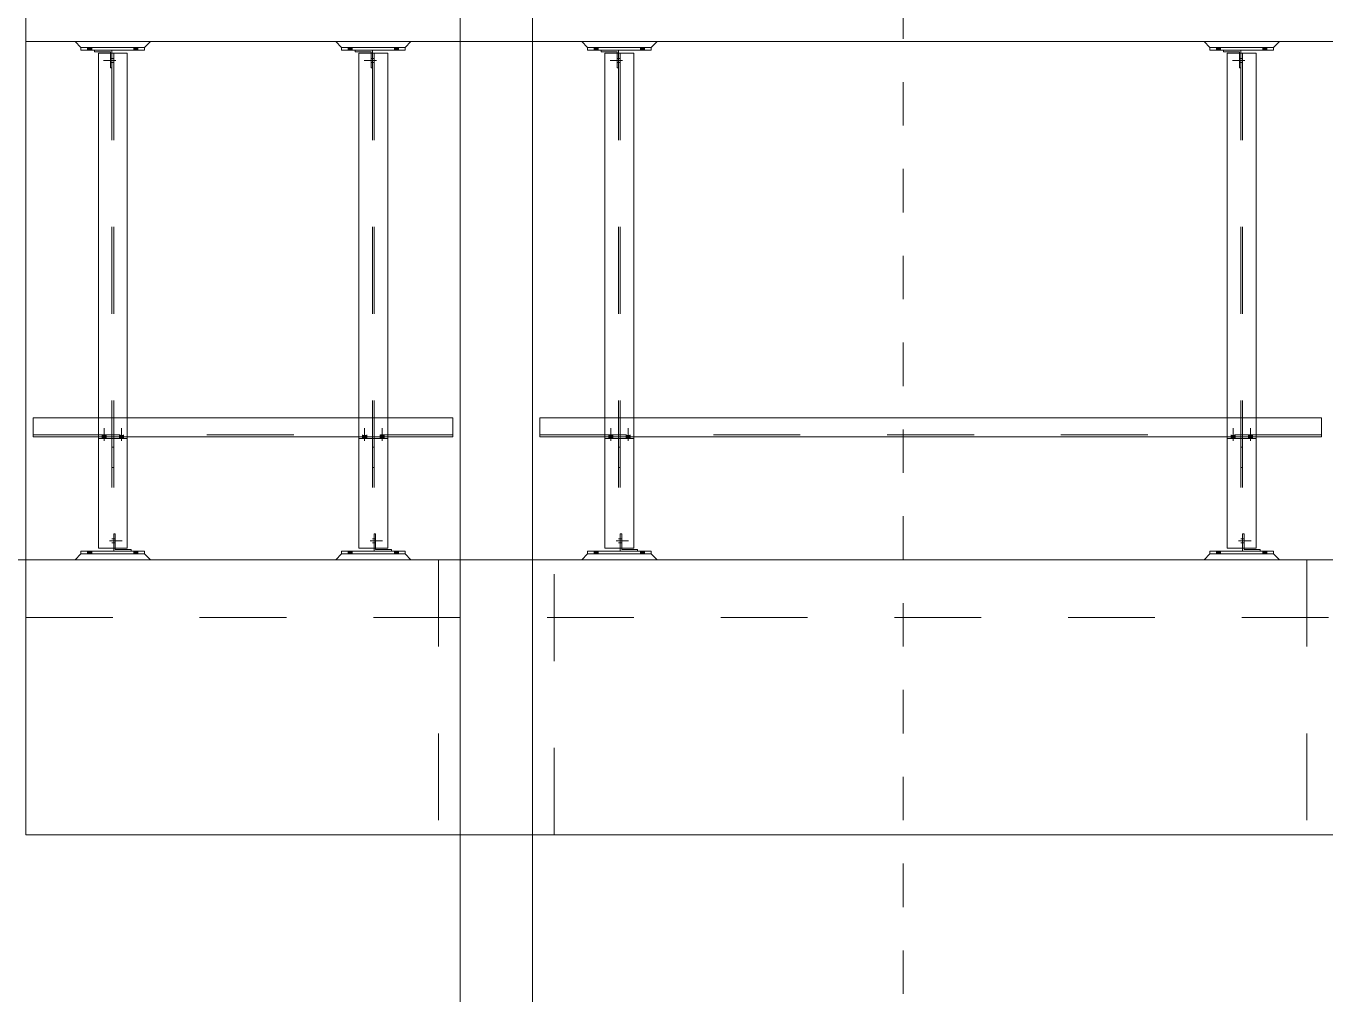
# Model space of a CAD drawing. Header units: millimetres. Extents: x 663313 to 1226001, y 1431724 to 1620898.
# Drawn here: x 663727.304 to 663731.791, y 1524734.378 to 1524737.722 of the extents above; entities that cross this region are included whole.
import ezdxf

# ---------------------------------------------------------------- set-up
doc = ezdxf.new("R2010")
doc.units = ezdxf.units.MM
for name, pattern in [('XKITLINE00', [0]), ('XKITLINE01', [4, 1, -1, 1, -1]), ('XKITLINE02', [4, 2, -2])]:
    doc.linetypes.add(name, pattern=pattern)
for name, color, linetype, lineweight in [('Bolt', 7, 'Continuous', 0), ('Part', 7, 'Continuous', 0), ('S-GRID', 7, 'Continuous', 9)]:
    doc.layers.add(name, color=color, linetype=linetype, lineweight=lineweight)

# ---------------------------------------------------------------- blocks, each defined once
blk = doc.blocks.new('*A2527981')
at = {"layer": 'S-GRID', "color": 7, "linetype": 'XKITLINE01', "lineweight": 0}
blk.add_line((170.447252, 18.482036), (412.473057, 18.482036), dxfattribs=at)
blk = doc.blocks.new('*A2528982')
at = {"layer": 'Part', "color": 7, "linetype": 'XKITLINE02', "lineweight": 0}
for p in [(217.067286, 33.082036), (217.067303, 30.415369)]:
    blk.add_line(p, (217.067286, 30.415369), dxfattribs=at)
at = {"layer": 'Part', "color": 7, "linetype": 'XKITLINE00', "lineweight": 0}
for p, q in [((217.067303, 30.415369), (217.067303, 33.082036)), ((217.067286, 30.415369), (217.067303, 30.415369)), ((217.067303, 30.415369), (267.900591, 30.415369))]:
    blk.add_line(p, q, dxfattribs=at)
blk = doc.blocks.new('*A2529983')
at = {"layer": 'Part', "color": 7, "linetype": 'XKITLINE02', "lineweight": 0}
for p, q in [((217.067196, 18.482036), (217.067198, 18.482036)), ((217.067198, 18.482036), (217.067282, 18.482036)), ((217.06746, 18.482036), (336.243297, 18.482036)), ((217.06746, 17.148703), (336.243297, 17.148703))]:
    blk.add_line(p, q, dxfattribs=at)
at = {"layer": 'Part', "color": 7, "linetype": 'XKITLINE00', "lineweight": 0}
for p, q in [((217.067198, 17.148703), (217.067198, 18.482036)), ((217.067282, 18.482036), (217.06746, 18.482036)), ((217.067196, 17.148703), (217.067198, 17.148703)), ((217.067198, 17.148703), (217.06746, 17.148703))]:
    blk.add_line(p, q, dxfattribs=at)
blk = doc.blocks.new('*A2535989')
at = {"layer": 'Part', "color": 7, "linetype": 'XKITLINE02', "lineweight": 0}
for p, q in [((225.087268, 18.682036), (225.087268, 19.082036)), ((225.087268, 19.082036), (225.120606, 19.082036)), ((225.087272, 19.082036), (225.087272, 18.748703)), ((225.120602, 19.082036), (225.120602, 18.715369)), ((225.120606, 19.082036), (225.120606, 18.748703)), ((225.087268, 18.682036), (225.487272, 18.682036)), ((225.487268, 18.682036), (225.487268, 18.715369))]:
    blk.add_line(p, q, dxfattribs=at)
at = {"layer": 'Part', "color": 7, "linetype": 'XKITLINE00', "lineweight": 0}
for p, q in [((225.087272, 18.748703), (225.087272, 18.682036)), ((225.120602, 18.715369), (225.120606, 18.715369)), ((225.120606, 18.748703), (225.120606, 18.715369)), ((225.120606, 18.715369), (225.487272, 18.715369)), ((225.487272, 18.715369), (225.487272, 18.682036))]:
    blk.add_line(p, q, dxfattribs=at)
blk = doc.blocks.new('*A2536990')
at = {"layer": 'Bolt'}
for points in [[(224.487, 18.615), (224.487, 18.682), (224.581, 18.682), (224.581, 18.615)], [(225.554, 18.615), (225.554, 18.682), (225.647, 18.682), (225.647, 18.615)]]:
    blk.add_hatch(color=7, dxfattribs=at).paths.add_polyline_path(points, flags=17)
at = {"layer": 'Bolt', "color": 7, "linetype": 'XKITLINE00', "lineweight": 0}
for p, q in [((224.487, 18.615), (224.487, 18.682)), ((224.534, 18.615), (224.534, 18.682)), ((224.581, 18.615), (224.581, 18.682)), ((225.554, 18.615), (225.554, 18.682)), ((225.601, 18.615), (225.601, 18.682)), ((225.647, 18.615), (225.647, 18.682))]:
    blk.add_line(p, q, dxfattribs=at)
blk = doc.blocks.new('*A2537991')
at = {"layer": 'Bolt', "color": 7, "linetype": 'XKITLINE02', "lineweight": 0}
for p, q in [((224.99447, 18.915369), (225.280604, 18.915369)), ((225.04727, 18.868703), (225.08727, 18.868703)), ((225.047271, 18.962036), (225.087271, 18.962036)), ((225.087269, 18.868703), (225.120602, 18.868703)), ((225.087272, 18.962036), (225.120605, 18.962036))]:
    blk.add_line(p, q, dxfattribs=at)
blk = doc.blocks.new('*A2538992')
at = {"layer": 'Part', "color": 7, "linetype": 'XKITLINE02', "lineweight": 0}
for p, q in [((225.400615, 21.315369), (224.73394, 21.315369)), ((224.73394, 21.315369), (224.73394, 21.275369)), ((225.400607, 21.315369), (225.400615, 21.315369)), ((225.400607, 21.315369), (225.400607, 21.275369))]:
    blk.add_line(p, q, dxfattribs=at)
at = {"layer": 'Part', "color": 7, "linetype": 'XKITLINE00', "lineweight": 0}
for p, q in [((224.73394, 21.275369), (224.733949, 21.275369)), ((224.733949, 21.275369), (224.733949, 21.315369)), ((225.400615, 21.275369), (224.733949, 21.275369)), ((225.400607, 21.275369), (225.400615, 21.275369)), ((225.400615, 21.275369), (225.400615, 21.315369))]:
    blk.add_line(p, q, dxfattribs=at)
blk = doc.blocks.new('*A2539993')
at = {"layer": 'Part', "color": 7, "linetype": 'XKITLINE00', "lineweight": 0}
for p, q in [((225.047282, 21.275369), (225.047274, 21.275369)), ((225.047282, 21.075369), (225.047282, 21.275369)), ((225.047282, 21.275369), (225.087282, 21.275369)), ((225.087282, 21.075369), (225.087282, 21.275369)), ((225.047276, 20.608703), (225.047282, 21.075369)), ((225.047282, 21.075369), (225.087282, 21.075369)), ((225.087282, 21.075369), (225.087276, 20.608703)), ((225.047274, 20.608703), (225.047276, 20.608703)), ((225.047276, 20.608703), (225.087276, 20.608703))]:
    blk.add_line(p, q, dxfattribs=at)
at = {"layer": 'Part', "color": 7, "linetype": 'XKITLINE02', "lineweight": 0}
for p, q in [((225.047274, 21.275369), (225.047274, 20.608703)), ((225.047282, 21.275369), (225.047274, 21.275369)), ((225.087274, 20.608703), (225.087274, 21.275369)), ((225.047274, 20.608703), (225.047276, 20.608703))]:
    blk.add_line(p, q, dxfattribs=at)
blk = doc.blocks.new('*A2540994')
at = {"layer": 'Bolt'}
for points in [[(224.821, 21.315), (224.821, 21.355), (224.914, 21.355), (224.914, 21.315)], [(224.821, 21.275), (224.821, 21.315), (224.914, 21.315), (224.914, 21.275)], [(225.221, 21.315), (225.221, 21.355), (225.314, 21.355), (225.314, 21.315)], [(225.221, 21.275), (225.221, 21.315), (225.314, 21.315), (225.314, 21.275)]]:
    blk.add_hatch(color=7, dxfattribs=at).paths.add_polyline_path(points, flags=17)
at = {"layer": 'Bolt', "color": 7, "linetype": 'XKITLINE00', "lineweight": 0}
for p, q in [((224.821, 21.315), (224.821, 21.355)), ((224.821, 21.275), (224.821, 21.315)), ((224.867, 21.223), (224.867, 21.509)), ((224.914, 21.315), (224.914, 21.355)), ((224.914, 21.275), (224.914, 21.315)), ((225.221, 21.315), (225.221, 21.355)), ((225.221, 21.275), (225.221, 21.315)), ((225.267, 21.223), (225.267, 21.509)), ((225.314, 21.315), (225.314, 21.355)), ((225.314, 21.275), (225.314, 21.315))]:
    blk.add_line(p, q, dxfattribs=at)
blk = doc.blocks.new('*A2541995')
at = {"layer": 'Part', "color": 7, "linetype": 'XKITLINE02', "lineweight": 0}
for p, q in [((231.067282, 21.315369), (230.400607, 21.315369)), ((230.400607, 21.315369), (230.400607, 21.275369)), ((231.067274, 21.315369), (231.067282, 21.315369)), ((231.067274, 21.315369), (231.067274, 21.275369))]:
    blk.add_line(p, q, dxfattribs=at)
at = {"layer": 'Part', "color": 7, "linetype": 'XKITLINE00', "lineweight": 0}
for p, q in [((230.400607, 21.275369), (230.400615, 21.275369)), ((230.400615, 21.275369), (230.400615, 21.315369)), ((231.067282, 21.275369), (230.400615, 21.275369)), ((231.067274, 21.275369), (231.067282, 21.275369)), ((231.067282, 21.275369), (231.067282, 21.315369))]:
    blk.add_line(p, q, dxfattribs=at)
blk = doc.blocks.new('*A2542996')
at = {"layer": 'Part', "color": 7, "linetype": 'XKITLINE00', "lineweight": 0}
for p, q in [((230.713949, 21.275369), (230.71394, 21.275369)), ((230.713949, 21.075369), (230.713949, 21.275369)), ((230.713949, 21.275369), (230.753949, 21.275369)), ((230.753949, 21.075369), (230.753949, 21.275369)), ((230.713942, 20.608703), (230.713949, 21.075369)), ((230.713949, 21.075369), (230.753949, 21.075369)), ((230.753949, 21.075369), (230.753942, 20.608703)), ((230.71394, 20.608703), (230.713942, 20.608703)), ((230.713942, 20.608703), (230.753942, 20.608703))]:
    blk.add_line(p, q, dxfattribs=at)
at = {"layer": 'Part', "color": 7, "linetype": 'XKITLINE02', "lineweight": 0}
for p, q in [((230.71394, 21.275369), (230.71394, 20.608703)), ((230.713949, 21.275369), (230.71394, 21.275369)), ((230.75394, 20.608703), (230.75394, 21.275369)), ((230.71394, 20.608703), (230.713942, 20.608703))]:
    blk.add_line(p, q, dxfattribs=at)
blk = doc.blocks.new('*A2543997')
at = {"layer": 'Bolt'}
for points in [[(230.487, 21.315), (230.487, 21.355), (230.581, 21.355), (230.581, 21.315)], [(230.487, 21.275), (230.487, 21.315), (230.581, 21.315), (230.581, 21.275)], [(230.887, 21.315), (230.887, 21.355), (230.981, 21.355), (230.981, 21.315)], [(230.887, 21.275), (230.887, 21.315), (230.981, 21.315), (230.981, 21.275)]]:
    blk.add_hatch(color=7, dxfattribs=at).paths.add_polyline_path(points, flags=17)
at = {"layer": 'Bolt', "color": 7, "linetype": 'XKITLINE00', "lineweight": 0}
for p, q in [((230.487, 21.315), (230.487, 21.355)), ((230.487, 21.275), (230.487, 21.315)), ((230.534, 21.223), (230.534, 21.509)), ((230.581, 21.315), (230.581, 21.355)), ((230.581, 21.275), (230.581, 21.315)), ((230.887, 21.315), (230.887, 21.355)), ((230.887, 21.275), (230.887, 21.315)), ((230.934, 21.223), (230.934, 21.509)), ((230.981, 21.315), (230.981, 21.355)), ((230.981, 21.275), (230.981, 21.315))]:
    blk.add_line(p, q, dxfattribs=at)
blk = doc.blocks.new('*A2544998')
at = {"layer": 'Part', "color": 7, "linetype": 'XKITLINE02', "lineweight": 0}
for p, q in [((230.753935, 18.682036), (230.753935, 19.082036)), ((230.753935, 19.082036), (230.787272, 19.082036)), ((230.753939, 19.082036), (230.753939, 18.748703)), ((230.787268, 19.082036), (230.787268, 18.715369)), ((230.787272, 19.082036), (230.787272, 18.748703)), ((230.753935, 18.682036), (231.153939, 18.682036)), ((231.153935, 18.682036), (231.153935, 18.715369))]:
    blk.add_line(p, q, dxfattribs=at)
at = {"layer": 'Part', "color": 7, "linetype": 'XKITLINE00', "lineweight": 0}
for p, q in [((230.753939, 18.748703), (230.753939, 18.682036)), ((230.787268, 18.715369), (230.787272, 18.715369)), ((230.787272, 18.748703), (230.787272, 18.715369)), ((230.787272, 18.715369), (231.153939, 18.715369)), ((231.153939, 18.715369), (231.153939, 18.682036))]:
    blk.add_line(p, q, dxfattribs=at)
blk = doc.blocks.new('*A2545999')
at = {"layer": 'Part', "color": 7, "linetype": 'XKITLINE00', "lineweight": 0}
for p, q in [((230.0006, 18.682036), (230.000607, 18.682036)), ((230.0006, 18.615369), (230.000607, 18.615369)), ((230.000607, 18.682036), (231.467274, 18.682036)), ((230.000607, 18.615369), (230.000607, 18.682036)), ((230.000607, 18.615369), (231.467274, 18.615369)), ((231.467274, 18.615369), (231.467274, 18.682036))]:
    blk.add_line(p, q, dxfattribs=at)
at = {"layer": 'Part', "color": 7, "linetype": 'XKITLINE02', "lineweight": 0}
for p, q in [((230.0006, 18.682036), (230.0006, 18.615369)), ((231.467266, 18.615369), (231.467266, 18.682036))]:
    blk.add_line(p, q, dxfattribs=at)
blk = doc.blocks.new('*A25461000')
at = {"layer": 'Part', "color": 7, "linetype": 'XKITLINE02', "lineweight": 0}
for p, q in [((229.867265, 18.482036), (230.0006, 18.615369)), ((231.600598, 18.482036), (231.467266, 18.615369)), ((229.867275, 18.482036), (229.867265, 18.482036)), ((229.867265, 18.482036), (231.600609, 18.482036))]:
    blk.add_line(p, q, dxfattribs=at)
at = {"layer": 'Part', "color": 7, "linetype": 'XKITLINE00', "lineweight": 0}
for p, q in [((230.000607, 18.615369), (229.867275, 18.482036)), ((230.0006, 18.615369), (230.000607, 18.615369)), ((230.000607, 18.615369), (231.467274, 18.615369)), ((231.467266, 18.615369), (231.467274, 18.615369)), ((231.467274, 18.615369), (231.600609, 18.482036))]:
    blk.add_line(p, q, dxfattribs=at)
blk = doc.blocks.new('*A25471001')
at = {"layer": 'Bolt'}
for points in [[(230.154, 18.615), (230.154, 18.682), (230.247, 18.682), (230.247, 18.615)], [(231.221, 18.615), (231.221, 18.682), (231.314, 18.682), (231.314, 18.615)]]:
    blk.add_hatch(color=7, dxfattribs=at).paths.add_polyline_path(points, flags=17)
at = {"layer": 'Bolt', "color": 7, "linetype": 'XKITLINE00', "lineweight": 0}
for p, q in [((230.154, 18.615), (230.154, 18.682)), ((230.201, 18.615), (230.201, 18.682)), ((230.247, 18.615), (230.247, 18.682)), ((231.221, 18.615), (231.221, 18.682)), ((231.267, 18.615), (231.267, 18.682)), ((231.314, 18.615), (231.314, 18.682))]:
    blk.add_line(p, q, dxfattribs=at)
blk = doc.blocks.new('*A25481002')
at = {"layer": 'Bolt', "color": 7, "linetype": 'XKITLINE02', "lineweight": 0}
for p, q in [((230.661137, 18.915369), (230.94727, 18.915369)), ((230.713936, 18.868703), (230.753936, 18.868703)), ((230.713937, 18.962036), (230.753937, 18.962036)), ((230.753936, 18.868703), (230.787269, 18.868703)), ((230.753938, 18.962036), (230.787272, 18.962036))]:
    blk.add_line(p, q, dxfattribs=at)
blk = doc.blocks.new('*A25491003')
at = {"layer": 'Part', "color": 7, "linetype": 'XKITLINE02', "lineweight": 0}
for p, q in [((244.733934, 30.148703), (244.733934, 18.748703)), ((244.733934, 30.148703), (244.73394, 30.148703)), ((244.733934, 30.148703), (244.73394, 30.148703)), ((244.733934, 18.748703), (244.733934, 30.148703)), ((245.047267, 30.148703), (245.047267, 18.748703)), ((245.047273, 30.148703), (245.047273, 18.748703)), ((245.087267, 30.148703), (245.087267, 18.748703)), ((245.087273, 30.148703), (245.087273, 18.748703)), ((245.4006, 30.148703), (245.4006, 18.748703)), ((245.400601, 18.748703), (245.400601, 30.148703)), ((245.400607, 30.148703), (245.400607, 21.275369)), ((244.73394, 21.748703), (244.73394, 21.275369)), ((244.733934, 18.748703), (244.73394, 18.748703)), ((244.733934, 18.748703), (244.73394, 18.748703))]:
    blk.add_line(p, q, dxfattribs=at)
at = {"layer": 'Part', "color": 7, "linetype": 'XKITLINE00', "lineweight": 0}
for p, q in [((245.400607, 30.148703), (244.73394, 30.148703)), ((244.73394, 30.148703), (244.73394, 21.748703)), ((245.400607, 21.748703), (245.400607, 30.148703)), ((244.73394, 21.275369), (244.73394, 18.748703)), ((245.400607, 21.275369), (245.400607, 18.748703)), ((244.73394, 18.748703), (245.400607, 18.748703))]:
    blk.add_line(p, q, dxfattribs=at)
blk = doc.blocks.new('*A25501004')
at = {"layer": 'Part', "color": 7, "linetype": 'XKITLINE00', "lineweight": 0}
for p, q in [((245.800607, 30.282036), (244.333933, 30.282036)), ((244.333941, 30.215369), (244.333941, 30.282036)), ((245.800607, 30.282036), (245.8006, 30.282036)), ((245.800607, 30.215369), (245.800607, 30.282036)), ((245.800607, 30.215369), (244.333933, 30.215369)), ((245.8006, 30.215369), (245.800607, 30.215369))]:
    blk.add_line(p, q, dxfattribs=at)
at = {"layer": 'Part', "color": 7, "linetype": 'XKITLINE02', "lineweight": 0}
for p, q in [((244.333933, 30.215369), (244.333933, 30.282036)), ((244.333933, 30.282036), (244.333941, 30.282036)), ((245.8006, 30.215369), (245.8006, 30.282036)), ((244.333933, 30.215369), (244.333941, 30.215369))]:
    blk.add_line(p, q, dxfattribs=at)
blk = doc.blocks.new('*A25511005')
at = {"layer": 'Part', "color": 7, "linetype": 'XKITLINE02', "lineweight": 0}
for p, q in [((245.933942, 30.415369), (244.200598, 30.415369)), ((244.200598, 30.415369), (244.333933, 30.282036)), ((244.333933, 30.282036), (244.333941, 30.282036)), ((245.8006, 30.282036), (245.933932, 30.415369)), ((245.933942, 30.415369), (245.933932, 30.415369))]:
    blk.add_line(p, q, dxfattribs=at)
at = {"layer": 'Part', "color": 7, "linetype": 'XKITLINE00', "lineweight": 0}
for p, q in [((244.333941, 30.282036), (244.200609, 30.415369)), ((245.800607, 30.282036), (244.333933, 30.282036)), ((245.8006, 30.282036), (245.800607, 30.282036)), ((245.800607, 30.282036), (245.933942, 30.415369))]:
    blk.add_line(p, q, dxfattribs=at)
blk = doc.blocks.new('*A25521006')
at = {"layer": 'Bolt', "color": 7, "linetype": 'XKITLINE02', "lineweight": 0}
for p, q in [((245.14007, 29.982036), (244.853937, 29.982036)), ((245.047269, 30.028703), (245.013936, 30.028703)), ((245.047272, 29.935369), (245.013938, 29.935369)), ((245.08727, 30.028703), (245.04727, 30.028703)), ((245.087271, 29.935369), (245.047271, 29.935369))]:
    blk.add_line(p, q, dxfattribs=at)
blk = doc.blocks.new('*A25531007')
at = {"layer": 'Part', "color": 7, "linetype": 'XKITLINE02', "lineweight": 0}
for p, q in [((244.647268, 30.182036), (244.647268, 30.215369)), ((244.647268, 30.215369), (245.047272, 30.215369)), ((245.013935, 29.815369), (245.013935, 30.182036)), ((245.013939, 30.148703), (245.013939, 29.815369)), ((245.047268, 29.815369), (245.047268, 30.215369)), ((245.047272, 30.148703), (245.047272, 29.815369)), ((245.047272, 29.815369), (245.013935, 29.815369))]:
    blk.add_line(p, q, dxfattribs=at)
at = {"layer": 'Part', "color": 7, "linetype": 'XKITLINE00', "lineweight": 0}
for p, q in [((244.647272, 30.182036), (244.647268, 30.182036)), ((244.647272, 30.182036), (244.647272, 30.215369)), ((245.013939, 30.182036), (244.647272, 30.182036)), ((245.013935, 30.182036), (245.013939, 30.182036)), ((245.013939, 30.182036), (245.013939, 30.148703)), ((245.047272, 30.215369), (245.047272, 30.148703))]:
    blk.add_line(p, q, dxfattribs=at)
blk = doc.blocks.new('*A25541008')
at = {"layer": 'Bolt'}
for points in [[(244.487, 30.215), (244.487, 30.282), (244.581, 30.282), (244.581, 30.215)], [(245.554, 30.215), (245.554, 30.282), (245.647, 30.282), (245.647, 30.215)]]:
    blk.add_hatch(color=7, dxfattribs=at).paths.add_polyline_path(points, flags=17)
at = {"layer": 'Bolt', "color": 7, "linetype": 'XKITLINE00', "lineweight": 0}
for p, q in [((244.487, 30.282), (244.487, 30.215)), ((244.534, 30.282), (244.534, 30.215)), ((244.581, 30.282), (244.581, 30.215)), ((245.554, 30.282), (245.554, 30.215)), ((245.601, 30.282), (245.601, 30.215)), ((245.647, 30.282), (245.647, 30.215))]:
    blk.add_line(p, q, dxfattribs=at)
blk = doc.blocks.new('*A25551009')
at = {"layer": 'Part', "color": 7, "linetype": 'XKITLINE02', "lineweight": 0}
for p, q in [((224.733934, 30.148703), (224.73394, 30.148703)), ((224.733934, 30.148703), (224.73394, 30.148703)), ((224.733934, 30.148703), (224.733934, 18.748703)), ((224.733934, 18.748703), (224.733934, 30.148703)), ((225.047267, 30.148703), (225.047267, 18.748703)), ((225.047273, 30.148703), (225.047273, 18.748703)), ((225.087267, 30.148703), (225.087267, 18.748703)), ((225.087273, 30.148703), (225.087273, 18.748703)), ((225.4006, 30.148703), (225.4006, 18.748703)), ((224.73394, 21.748703), (224.73394, 21.275369)), ((225.400607, 21.748703), (225.400607, 21.275369)), ((225.400601, 18.748703), (225.400601, 21.355369)), ((224.733934, 18.748703), (224.73394, 18.748703)), ((224.733934, 18.748703), (224.73394, 18.748703))]:
    blk.add_line(p, q, dxfattribs=at)
at = {"layer": 'Part', "color": 7, "linetype": 'XKITLINE00', "lineweight": 0}
for p, q in [((224.73394, 30.148703), (225.400607, 30.148703)), ((224.73394, 30.148703), (224.73394, 21.748703)), ((225.400607, 30.148703), (225.400607, 21.748703)), ((224.73394, 21.275369), (224.73394, 18.748703)), ((225.400607, 21.275369), (225.400607, 18.748703)), ((224.73394, 18.748703), (225.400607, 18.748703))]:
    blk.add_line(p, q, dxfattribs=at)
blk = doc.blocks.new('*A25561010')
at = {"layer": 'Part', "color": 7, "linetype": 'XKITLINE02', "lineweight": 0}
for p, q in [((230.4006, 30.148703), (230.400607, 30.148703)), ((230.4006, 18.748703), (230.4006, 30.148703)), ((230.400601, 30.148703), (230.400607, 30.148703)), ((230.400601, 30.148703), (230.400601, 18.748703)), ((230.713934, 30.148703), (230.713934, 18.748703)), ((230.71394, 30.148703), (230.71394, 18.748703)), ((230.753934, 30.148703), (230.753934, 18.748703)), ((230.75394, 30.148703), (230.75394, 18.748703)), ((231.067267, 30.148703), (231.067267, 18.748703)), ((230.400607, 21.748703), (230.400607, 21.275369)), ((231.067274, 21.748703), (231.067274, 21.275369)), ((231.067267, 18.748703), (231.067267, 21.355369)), ((230.4006, 18.748703), (230.400607, 18.748703)), ((230.400601, 18.748703), (230.400607, 18.748703))]:
    blk.add_line(p, q, dxfattribs=at)
at = {"layer": 'Part', "color": 7, "linetype": 'XKITLINE00', "lineweight": 0}
for p, q in [((230.400607, 30.148703), (231.067274, 30.148703)), ((230.400607, 30.148703), (230.400607, 21.748703)), ((231.067274, 30.148703), (231.067274, 21.748703)), ((230.400607, 21.275369), (230.400607, 18.748703)), ((231.067274, 21.275369), (231.067274, 18.748703)), ((230.400607, 18.748703), (231.067274, 18.748703))]:
    blk.add_line(p, q, dxfattribs=at)
blk = doc.blocks.new('*A25571011')
at = {"layer": 'Part', "color": 7, "linetype": 'XKITLINE00', "lineweight": 0}
for p, q in [((225.800607, 30.282036), (224.333933, 30.282036)), ((224.333941, 30.215369), (224.333941, 30.282036)), ((225.800607, 30.282036), (225.8006, 30.282036)), ((225.800607, 30.215369), (225.800607, 30.282036)), ((225.800607, 30.215369), (224.333933, 30.215369)), ((225.8006, 30.215369), (225.800607, 30.215369))]:
    blk.add_line(p, q, dxfattribs=at)
at = {"layer": 'Part', "color": 7, "linetype": 'XKITLINE02', "lineweight": 0}
for p, q in [((224.333933, 30.215369), (224.333933, 30.282036)), ((224.333933, 30.282036), (224.333941, 30.282036)), ((225.8006, 30.215369), (225.8006, 30.282036)), ((224.333933, 30.215369), (224.333941, 30.215369))]:
    blk.add_line(p, q, dxfattribs=at)
blk = doc.blocks.new('*A25581012')
at = {"layer": 'Part', "color": 7, "linetype": 'XKITLINE02', "lineweight": 0}
for p, q in [((225.933942, 30.415369), (224.200598, 30.415369)), ((224.200598, 30.415369), (224.333933, 30.282036)), ((224.333933, 30.282036), (224.333941, 30.282036)), ((225.8006, 30.282036), (225.933932, 30.415369)), ((225.933942, 30.415369), (225.933932, 30.415369))]:
    blk.add_line(p, q, dxfattribs=at)
at = {"layer": 'Part', "color": 7, "linetype": 'XKITLINE00', "lineweight": 0}
for p, q in [((224.333941, 30.282036), (224.200609, 30.415369)), ((225.800607, 30.282036), (224.333933, 30.282036)), ((225.8006, 30.282036), (225.800607, 30.282036)), ((225.800607, 30.282036), (225.933942, 30.415369))]:
    blk.add_line(p, q, dxfattribs=at)
blk = doc.blocks.new('*A25591013')
at = {"layer": 'Part', "color": 7, "linetype": 'XKITLINE02', "lineweight": 0}
for p, q in [((224.647268, 30.182036), (224.647268, 30.215369)), ((224.647268, 30.215369), (225.047272, 30.215369)), ((225.013935, 29.815369), (225.013935, 30.182036)), ((225.013939, 30.148703), (225.013939, 29.815369)), ((225.047268, 29.815369), (225.047268, 30.215369)), ((225.047272, 30.148703), (225.047272, 29.815369)), ((225.047272, 29.815369), (225.013935, 29.815369))]:
    blk.add_line(p, q, dxfattribs=at)
at = {"layer": 'Part', "color": 7, "linetype": 'XKITLINE00', "lineweight": 0}
for p, q in [((224.647272, 30.182036), (224.647268, 30.182036)), ((224.647272, 30.182036), (224.647272, 30.215369)), ((225.013939, 30.182036), (224.647272, 30.182036)), ((225.013935, 30.182036), (225.013939, 30.182036)), ((225.013939, 30.182036), (225.013939, 30.148703)), ((225.047272, 30.215369), (225.047272, 30.148703))]:
    blk.add_line(p, q, dxfattribs=at)
blk = doc.blocks.new('*A25601014')
at = {"layer": 'Bolt', "color": 7, "linetype": 'XKITLINE02', "lineweight": 0}
for p, q in [((225.14007, 29.982036), (224.853937, 29.982036)), ((225.047269, 30.028703), (225.013936, 30.028703)), ((225.047272, 29.935369), (225.013938, 29.935369)), ((225.08727, 30.028703), (225.04727, 30.028703)), ((225.087271, 29.935369), (225.047271, 29.935369))]:
    blk.add_line(p, q, dxfattribs=at)
blk = doc.blocks.new('*A25611015')
at = {"layer": 'Bolt'}
for points in [[(224.487, 30.215), (224.487, 30.282), (224.581, 30.282), (224.581, 30.215)], [(225.554, 30.215), (225.554, 30.282), (225.647, 30.282), (225.647, 30.215)]]:
    blk.add_hatch(color=7, dxfattribs=at).paths.add_polyline_path(points, flags=17)
at = {"layer": 'Bolt', "color": 7, "linetype": 'XKITLINE00', "lineweight": 0}
for p, q in [((224.487, 30.282), (224.487, 30.215)), ((224.534, 30.282), (224.534, 30.215)), ((224.581, 30.282), (224.581, 30.215)), ((225.554, 30.282), (225.554, 30.215)), ((225.601, 30.282), (225.601, 30.215)), ((225.647, 30.282), (225.647, 30.215))]:
    blk.add_line(p, q, dxfattribs=at)
blk = doc.blocks.new('*A25621016')
at = {"layer": 'Part', "color": 7, "linetype": 'XKITLINE00', "lineweight": 0}
for p, q in [((231.467274, 30.282036), (230.0006, 30.282036)), ((230.000607, 30.215369), (230.000607, 30.282036)), ((231.467274, 30.282036), (231.467266, 30.282036)), ((231.467274, 30.215369), (231.467274, 30.282036)), ((231.467274, 30.215369), (230.0006, 30.215369)), ((231.467266, 30.215369), (231.467274, 30.215369))]:
    blk.add_line(p, q, dxfattribs=at)
at = {"layer": 'Part', "color": 7, "linetype": 'XKITLINE02', "lineweight": 0}
for p, q in [((230.0006, 30.215369), (230.0006, 30.282036)), ((230.0006, 30.282036), (230.000607, 30.282036)), ((231.467266, 30.215369), (231.467266, 30.282036)), ((230.0006, 30.215369), (230.000607, 30.215369))]:
    blk.add_line(p, q, dxfattribs=at)
blk = doc.blocks.new('*A25631017')
at = {"layer": 'Part', "color": 7, "linetype": 'XKITLINE02', "lineweight": 0}
for p, q in [((231.600609, 30.415369), (229.867265, 30.415369)), ((229.867265, 30.415369), (230.0006, 30.282036)), ((230.0006, 30.282036), (230.000607, 30.282036)), ((231.467266, 30.282036), (231.600598, 30.415369)), ((231.600609, 30.415369), (231.600598, 30.415369))]:
    blk.add_line(p, q, dxfattribs=at)
at = {"layer": 'Part', "color": 7, "linetype": 'XKITLINE00', "lineweight": 0}
for p, q in [((230.000607, 30.282036), (229.867275, 30.415369)), ((231.467274, 30.282036), (230.0006, 30.282036)), ((231.467266, 30.282036), (231.467274, 30.282036)), ((231.467274, 30.282036), (231.600609, 30.415369))]:
    blk.add_line(p, q, dxfattribs=at)
blk = doc.blocks.new('*A25641018')
at = {"layer": 'Part', "color": 7, "linetype": 'XKITLINE02', "lineweight": 0}
for p, q in [((230.313935, 30.182036), (230.313935, 30.215369)), ((230.313935, 30.215369), (230.713939, 30.215369)), ((230.680602, 29.815369), (230.680602, 30.182036)), ((230.680606, 30.148703), (230.680606, 29.815369)), ((230.713935, 29.815369), (230.713935, 30.215369)), ((230.713939, 30.148703), (230.713939, 29.815369)), ((230.713939, 29.815369), (230.680602, 29.815369))]:
    blk.add_line(p, q, dxfattribs=at)
at = {"layer": 'Part', "color": 7, "linetype": 'XKITLINE00', "lineweight": 0}
for p, q in [((230.313939, 30.182036), (230.313935, 30.182036)), ((230.313939, 30.182036), (230.313939, 30.215369)), ((230.680606, 30.182036), (230.313939, 30.182036)), ((230.680602, 30.182036), (230.680606, 30.182036)), ((230.680606, 30.182036), (230.680606, 30.148703)), ((230.713939, 30.215369), (230.713939, 30.148703))]:
    blk.add_line(p, q, dxfattribs=at)
blk = doc.blocks.new('*A25651019')
at = {"layer": 'Bolt', "color": 7, "linetype": 'XKITLINE02', "lineweight": 0}
for p, q in [((230.806737, 29.982036), (230.520604, 29.982036)), ((230.713936, 30.028703), (230.680602, 30.028703)), ((230.713938, 29.935369), (230.680605, 29.935369)), ((230.753936, 30.028703), (230.713936, 30.028703)), ((230.753937, 29.935369), (230.713937, 29.935369))]:
    blk.add_line(p, q, dxfattribs=at)
blk = doc.blocks.new('*A25661020')
at = {"layer": 'Bolt'}
for points in [[(230.154, 30.215), (230.154, 30.282), (230.247, 30.282), (230.247, 30.215)], [(231.221, 30.215), (231.221, 30.282), (231.314, 30.282), (231.314, 30.215)]]:
    blk.add_hatch(color=7, dxfattribs=at).paths.add_polyline_path(points, flags=17)
at = {"layer": 'Bolt', "color": 7, "linetype": 'XKITLINE00', "lineweight": 0}
for p, q in [((230.154, 30.282), (230.154, 30.215)), ((230.201, 30.282), (230.201, 30.215)), ((230.247, 30.282), (230.247, 30.215)), ((231.221, 30.282), (231.221, 30.215)), ((231.267, 30.282), (231.267, 30.215)), ((231.314, 30.282), (231.314, 30.215))]:
    blk.add_line(p, q, dxfattribs=at)
blk = doc.blocks.new('*A25671021')
at = {"layer": 'Part', "color": 7, "linetype": 'XKITLINE00', "lineweight": 0}
for p, q in [((217.067282, 41.815369), (215.067262, 41.815369)), ((215.067282, 18.482036), (215.067282, 41.815369)), ((217.067282, 41.815369), (217.067262, 41.815369)), ((217.067282, 18.482036), (217.067282, 41.815369)), ((217.067282, 18.482036), (215.067262, 18.482036)), ((217.067262, 18.482036), (217.067282, 18.482036))]:
    blk.add_line(p, q, dxfattribs=at)
at = {"layer": 'Part', "color": 7, "linetype": 'XKITLINE02', "lineweight": 0}
for p, q in [((215.067262, 18.482036), (215.067262, 41.815369)), ((215.067262, 41.815369), (215.067282, 41.815369)), ((217.067262, 41.815369), (217.067262, 18.482036)), ((215.067262, 18.482036), (215.067282, 18.482036))]:
    blk.add_line(p, q, dxfattribs=at)
blk = doc.blocks.new('*A25681022')
at = {"layer": 'Part', "color": 7, "linetype": 'XKITLINE02', "lineweight": 0}
for p, q in [((217.233942, 21.748703), (217.233942, 21.315369)), ((217.233942, 21.748703), (217.23395, 21.748703)), ((217.233942, 21.748703), (217.23395, 21.748703)), ((226.900607, 21.748703), (226.900607, 21.315369)), ((217.233942, 21.355369), (217.23395, 21.355369)), ((217.233942, 21.355369), (226.900615, 21.355369)), ((217.23395, 21.315369), (217.233942, 21.315369))]:
    blk.add_line(p, q, dxfattribs=at)
at = {"layer": 'Part', "color": 7, "linetype": 'XKITLINE00', "lineweight": 0}
for p, q in [((217.23395, 21.748703), (217.23395, 21.315369)), ((217.23395, 21.748703), (226.900616, 21.748703)), ((226.900616, 21.748703), (226.900616, 21.315369)), ((217.233942, 21.315369), (217.23395, 21.315369)), ((226.900616, 21.315369), (217.23395, 21.315369))]:
    blk.add_line(p, q, dxfattribs=at)
blk = doc.blocks.new('*A25691023')
at = {"layer": 'Part', "color": 7, "linetype": 'XKITLINE02', "lineweight": 0}
for p, q in [((219.400615, 21.315369), (218.73394, 21.315369)), ((218.73394, 21.315369), (218.73394, 21.275369)), ((219.400607, 21.315369), (219.400615, 21.315369)), ((219.400607, 21.315369), (219.400607, 21.275369))]:
    blk.add_line(p, q, dxfattribs=at)
at = {"layer": 'Part', "color": 7, "linetype": 'XKITLINE00', "lineweight": 0}
for p, q in [((218.73394, 21.275369), (218.733949, 21.275369)), ((218.733949, 21.275369), (218.733949, 21.315369)), ((219.400615, 21.275369), (218.733949, 21.275369)), ((219.400607, 21.275369), (219.400615, 21.275369)), ((219.400615, 21.275369), (219.400615, 21.315369))]:
    blk.add_line(p, q, dxfattribs=at)
blk = doc.blocks.new('*A25701024')
at = {"layer": 'Bolt'}
for points in [[(218.821, 21.315), (218.821, 21.355), (218.914, 21.355), (218.914, 21.315)], [(218.821, 21.275), (218.821, 21.315), (218.914, 21.315), (218.914, 21.275)], [(219.221, 21.315), (219.221, 21.355), (219.314, 21.355), (219.314, 21.315)], [(219.221, 21.275), (219.221, 21.315), (219.314, 21.315), (219.314, 21.275)]]:
    blk.add_hatch(color=7, dxfattribs=at).paths.add_polyline_path(points, flags=17)
at = {"layer": 'Bolt', "color": 7, "linetype": 'XKITLINE00', "lineweight": 0}
for p, q in [((218.821, 21.315), (218.821, 21.355)), ((218.821, 21.275), (218.821, 21.315)), ((218.867, 21.223), (218.867, 21.509)), ((218.914, 21.315), (218.914, 21.355)), ((218.914, 21.275), (218.914, 21.315)), ((219.221, 21.315), (219.221, 21.355)), ((219.221, 21.275), (219.221, 21.315)), ((219.267, 21.223), (219.267, 21.509)), ((219.314, 21.315), (219.314, 21.355)), ((219.314, 21.275), (219.314, 21.315))]:
    blk.add_line(p, q, dxfattribs=at)
blk = doc.blocks.new('*A25711025')
at = {"layer": 'Part', "color": 7, "linetype": 'XKITLINE00', "lineweight": 0}
for p, q in [((219.047282, 21.275369), (219.047274, 21.275369)), ((219.047282, 21.075369), (219.047282, 21.275369)), ((219.047282, 21.275369), (219.087282, 21.275369)), ((219.087282, 21.075369), (219.087282, 21.275369)), ((219.047276, 20.608703), (219.047282, 21.075369)), ((219.047282, 21.075369), (219.087282, 21.075369)), ((219.087282, 21.075369), (219.087276, 20.608703)), ((219.047274, 20.608703), (219.047276, 20.608703)), ((219.047276, 20.608703), (219.087276, 20.608703))]:
    blk.add_line(p, q, dxfattribs=at)
at = {"layer": 'Part', "color": 7, "linetype": 'XKITLINE02', "lineweight": 0}
for p, q in [((219.047274, 21.275369), (219.047274, 20.608703)), ((219.047282, 21.275369), (219.047274, 21.275369)), ((219.087274, 20.608703), (219.087274, 21.275369)), ((219.047274, 20.608703), (219.047276, 20.608703))]:
    blk.add_line(p, q, dxfattribs=at)
blk = doc.blocks.new('*A25721026')
at = {"layer": 'Bolt'}
for points in [[(218.487, 18.615), (218.487, 18.682), (218.581, 18.682), (218.581, 18.615)], [(219.554, 18.615), (219.554, 18.682), (219.647, 18.682), (219.647, 18.615)]]:
    blk.add_hatch(color=7, dxfattribs=at).paths.add_polyline_path(points, flags=17)
at = {"layer": 'Bolt', "color": 7, "linetype": 'XKITLINE00', "lineweight": 0}
for p, q in [((218.487, 18.615), (218.487, 18.682)), ((218.534, 18.615), (218.534, 18.682)), ((218.581, 18.615), (218.581, 18.682)), ((219.554, 18.615), (219.554, 18.682)), ((219.601, 18.615), (219.601, 18.682)), ((219.647, 18.615), (219.647, 18.682))]:
    blk.add_line(p, q, dxfattribs=at)
blk = doc.blocks.new('*A25731027')
at = {"layer": 'Bolt', "color": 7, "linetype": 'XKITLINE02', "lineweight": 0}
for p, q in [((218.99447, 18.915369), (219.280604, 18.915369)), ((219.04727, 18.868703), (219.08727, 18.868703)), ((219.047271, 18.962036), (219.087271, 18.962036)), ((219.087269, 18.868703), (219.120602, 18.868703)), ((219.087272, 18.962036), (219.120605, 18.962036))]:
    blk.add_line(p, q, dxfattribs=at)
blk = doc.blocks.new('*A25741028')
at = {"layer": 'Part', "color": 7, "linetype": 'XKITLINE02', "lineweight": 0}
for p, q in [((219.087268, 18.682036), (219.087268, 19.082036)), ((219.087268, 19.082036), (219.120606, 19.082036)), ((219.087272, 19.082036), (219.087272, 18.748703)), ((219.120602, 19.082036), (219.120602, 18.715369)), ((219.120606, 19.082036), (219.120606, 18.748703)), ((219.087268, 18.682036), (219.487272, 18.682036)), ((219.487268, 18.682036), (219.487268, 18.715369))]:
    blk.add_line(p, q, dxfattribs=at)
at = {"layer": 'Part', "color": 7, "linetype": 'XKITLINE00', "lineweight": 0}
for p, q in [((219.087272, 18.748703), (219.087272, 18.682036)), ((219.120602, 18.715369), (219.120606, 18.715369)), ((219.120606, 18.748703), (219.120606, 18.715369)), ((219.120606, 18.715369), (219.487272, 18.715369)), ((219.487272, 18.715369), (219.487272, 18.682036))]:
    blk.add_line(p, q, dxfattribs=at)
blk = doc.blocks.new('*A25751029')
at = {"layer": 'Part', "color": 7, "linetype": 'XKITLINE02', "lineweight": 0}
for p, q in [((218.200598, 18.482036), (218.333933, 18.615369)), ((219.933932, 18.482036), (219.8006, 18.615369)), ((218.200609, 18.482036), (218.200598, 18.482036)), ((218.200598, 18.482036), (219.933942, 18.482036))]:
    blk.add_line(p, q, dxfattribs=at)
at = {"layer": 'Part', "color": 7, "linetype": 'XKITLINE00', "lineweight": 0}
for p, q in [((218.333941, 18.615369), (218.200609, 18.482036)), ((218.333933, 18.615369), (218.333941, 18.615369)), ((218.333941, 18.615369), (219.800607, 18.615369)), ((219.8006, 18.615369), (219.800607, 18.615369)), ((219.800607, 18.615369), (219.933942, 18.482036))]:
    blk.add_line(p, q, dxfattribs=at)
blk = doc.blocks.new('*A25761030')
at = {"layer": 'Part', "color": 7, "linetype": 'XKITLINE00', "lineweight": 0}
for p, q in [((218.333933, 18.682036), (218.333941, 18.682036)), ((218.333933, 18.615369), (218.333941, 18.615369)), ((218.333941, 18.682036), (219.800607, 18.682036)), ((218.333941, 18.615369), (218.333941, 18.682036)), ((218.333941, 18.615369), (219.800607, 18.615369)), ((219.800607, 18.615369), (219.800607, 18.682036))]:
    blk.add_line(p, q, dxfattribs=at)
at = {"layer": 'Part', "color": 7, "linetype": 'XKITLINE02', "lineweight": 0}
for p, q in [((218.333933, 18.682036), (218.333933, 18.615369)), ((219.8006, 18.615369), (219.8006, 18.682036))]:
    blk.add_line(p, q, dxfattribs=at)
blk = doc.blocks.new('*A25771031')
at = {"layer": 'Part', "color": 7, "linetype": 'XKITLINE02', "lineweight": 0}
for p, q in [((218.733934, 30.148703), (218.73394, 30.148703)), ((218.733934, 30.148703), (218.73394, 30.148703)), ((218.733934, 30.148703), (218.733934, 18.748703)), ((218.733934, 18.748703), (218.733934, 30.148703)), ((219.047267, 30.148703), (219.047267, 18.748703)), ((219.047273, 30.148703), (219.047273, 18.748703)), ((219.087267, 30.148703), (219.087267, 18.748703)), ((219.087273, 30.148703), (219.087273, 18.748703)), ((219.4006, 30.148703), (219.4006, 18.748703)), ((218.73394, 21.748703), (218.73394, 21.275369)), ((219.400607, 21.748703), (219.400607, 21.275369)), ((219.400601, 18.748703), (219.400601, 21.355369)), ((218.733934, 18.748703), (218.73394, 18.748703)), ((218.733934, 18.748703), (218.73394, 18.748703))]:
    blk.add_line(p, q, dxfattribs=at)
at = {"layer": 'Part', "color": 7, "linetype": 'XKITLINE00', "lineweight": 0}
for p, q in [((218.73394, 30.148703), (219.400607, 30.148703)), ((218.73394, 30.148703), (218.73394, 21.748703)), ((219.400607, 30.148703), (219.400607, 21.748703)), ((218.73394, 21.275369), (218.73394, 18.748703)), ((219.400607, 21.275369), (219.400607, 18.748703)), ((218.73394, 18.748703), (219.400607, 18.748703))]:
    blk.add_line(p, q, dxfattribs=at)
blk = doc.blocks.new('*A25781032')
at = {"layer": 'Bolt'}
for points in [[(218.487, 30.215), (218.487, 30.282), (218.581, 30.282), (218.581, 30.215)], [(219.554, 30.215), (219.554, 30.282), (219.647, 30.282), (219.647, 30.215)]]:
    blk.add_hatch(color=7, dxfattribs=at).paths.add_polyline_path(points, flags=17)
at = {"layer": 'Bolt', "color": 7, "linetype": 'XKITLINE00', "lineweight": 0}
for p, q in [((218.487, 30.282), (218.487, 30.215)), ((218.534, 30.282), (218.534, 30.215)), ((218.581, 30.282), (218.581, 30.215)), ((219.554, 30.282), (219.554, 30.215)), ((219.601, 30.282), (219.601, 30.215)), ((219.647, 30.282), (219.647, 30.215))]:
    blk.add_line(p, q, dxfattribs=at)
blk = doc.blocks.new('*A25791033')
at = {"layer": 'Bolt', "color": 7, "linetype": 'XKITLINE02', "lineweight": 0}
for p, q in [((219.14007, 29.982036), (218.853937, 29.982036)), ((219.047269, 30.028703), (219.013936, 30.028703)), ((219.047272, 29.935369), (219.013938, 29.935369)), ((219.08727, 30.028703), (219.04727, 30.028703)), ((219.087271, 29.935369), (219.047271, 29.935369))]:
    blk.add_line(p, q, dxfattribs=at)
blk = doc.blocks.new('*A25801034')
at = {"layer": 'Part', "color": 7, "linetype": 'XKITLINE02', "lineweight": 0}
for p, q in [((219.933942, 30.415369), (218.200598, 30.415369)), ((218.200598, 30.415369), (218.333933, 30.282036)), ((218.333933, 30.282036), (218.333941, 30.282036)), ((219.8006, 30.282036), (219.933932, 30.415369)), ((219.933942, 30.415369), (219.933932, 30.415369))]:
    blk.add_line(p, q, dxfattribs=at)
at = {"layer": 'Part', "color": 7, "linetype": 'XKITLINE00', "lineweight": 0}
for p, q in [((218.333941, 30.282036), (218.200609, 30.415369)), ((219.800607, 30.282036), (218.333933, 30.282036)), ((219.8006, 30.282036), (219.800607, 30.282036)), ((219.800607, 30.282036), (219.933942, 30.415369))]:
    blk.add_line(p, q, dxfattribs=at)
blk = doc.blocks.new('*A25811035')
at = {"layer": 'Part', "color": 7, "linetype": 'XKITLINE02', "lineweight": 0}
for p, q in [((218.647268, 30.182036), (218.647268, 30.215369)), ((218.647268, 30.215369), (219.047272, 30.215369)), ((219.013935, 29.815369), (219.013935, 30.182036)), ((219.013939, 30.148703), (219.013939, 29.815369)), ((219.047268, 29.815369), (219.047268, 30.215369)), ((219.047272, 30.148703), (219.047272, 29.815369)), ((219.047272, 29.815369), (219.013935, 29.815369))]:
    blk.add_line(p, q, dxfattribs=at)
at = {"layer": 'Part', "color": 7, "linetype": 'XKITLINE00', "lineweight": 0}
for p, q in [((218.647272, 30.182036), (218.647268, 30.182036)), ((218.647272, 30.182036), (218.647272, 30.215369)), ((219.013939, 30.182036), (218.647272, 30.182036)), ((219.013935, 30.182036), (219.013939, 30.182036)), ((219.013939, 30.182036), (219.013939, 30.148703)), ((219.047272, 30.215369), (219.047272, 30.148703))]:
    blk.add_line(p, q, dxfattribs=at)
blk = doc.blocks.new('*A25821036')
at = {"layer": 'Part', "color": 7, "linetype": 'XKITLINE00', "lineweight": 0}
for p, q in [((219.800607, 30.282036), (218.333933, 30.282036)), ((218.333941, 30.215369), (218.333941, 30.282036)), ((219.800607, 30.282036), (219.8006, 30.282036)), ((219.800607, 30.215369), (219.800607, 30.282036)), ((219.800607, 30.215369), (218.333933, 30.215369)), ((219.8006, 30.215369), (219.800607, 30.215369))]:
    blk.add_line(p, q, dxfattribs=at)
at = {"layer": 'Part', "color": 7, "linetype": 'XKITLINE02', "lineweight": 0}
for p, q in [((218.333933, 30.215369), (218.333933, 30.282036)), ((218.333933, 30.282036), (218.333941, 30.282036)), ((219.8006, 30.215369), (219.8006, 30.282036)), ((218.333933, 30.215369), (218.333941, 30.215369))]:
    blk.add_line(p, q, dxfattribs=at)
blk = doc.blocks.new('*A25951049')
at = {"layer": 'S-GRID', "color": 7, "linetype": 'XKITLINE01', "lineweight": 0}
blk.add_line((237.267259, -27.517964), (237.267259, 90.604862), dxfattribs=at)
blk = doc.blocks.new('*A25961050')
at = {"layer": 'Part', "color": 7, "linetype": 'XKITLINE02', "lineweight": 0}
for p, q in [((249.233932, 18.482036), (246.567259, 18.482036)), ((246.567265, 18.482036), (246.567265, 12.148703)), ((249.233932, 12.148703), (249.233932, 18.482036)), ((246.567259, 12.148703), (249.233932, 12.148703))]:
    blk.add_line(p, q, dxfattribs=at)
blk = doc.blocks.new('*A25971051')
at = {"layer": 'Part', "color": 7, "linetype": 'XKITLINE02', "lineweight": 0}
for p, q in [((229.233932, 18.482036), (226.567259, 18.482036)), ((226.567265, 18.482036), (226.567265, 12.148703)), ((229.233932, 12.148703), (229.233932, 18.482036)), ((226.567259, 12.148703), (229.233932, 12.148703))]:
    blk.add_line(p, q, dxfattribs=at)
blk = doc.blocks.new('*A26311085')
at = {"layer": 'Part', "color": 7, "linetype": 'XKITLINE00', "lineweight": 0}
for p, q in [((228.733949, 18.482036), (227.067262, 18.482036)), ((227.067282, -8.917981), (227.067282, 18.482036)), ((228.733949, 18.482036), (228.733928, 18.482036)), ((228.733949, -8.917981), (228.733949, 18.482036))]:
    blk.add_line(p, q, dxfattribs=at)
at = {"layer": 'Part', "color": 7, "linetype": 'XKITLINE02', "lineweight": 0}
for p, q in [((227.067262, -8.917981), (227.067262, 18.482036)), ((227.067262, 18.482036), (227.067282, 18.482036)), ((228.733928, -8.917981), (228.733928, 18.482036)), ((228.733949, -8.917981), (227.067262, -8.917981))]:
    blk.add_line(p, q, dxfattribs=at)
blk = doc.blocks.new('*A26321086')
at = {"layer": 'Part', "color": 7, "linetype": 'XKITLINE00', "lineweight": 0}
for p, q in [((217.06746, 18.482036), (217.067442, 18.482036)), ((217.06746, 12.148703), (217.06746, 18.482036)), ((247.067282, 18.482036), (217.06746, 18.482036)), ((217.067442, 12.148703), (217.06746, 12.148703)), ((217.06746, 12.148703), (247.067282, 12.148703))]:
    blk.add_line(p, q, dxfattribs=at)
at = {"layer": 'Part', "color": 7, "linetype": 'XKITLINE02', "lineweight": 0}
for p, q in [((217.067442, 18.482036), (217.067442, 12.148703)), ((217.067442, 18.482036), (217.06746, 18.482036)), ((217.067442, 12.148703), (217.06746, 12.148703))]:
    blk.add_line(p, q, dxfattribs=at)
blk = doc.blocks.new('*A26341088')
at = {"layer": 'Part', "color": 7, "linetype": 'XKITLINE00', "lineweight": 0}
for p, q in [((228.733949, 41.815369), (227.067262, 41.815369)), ((227.067282, 18.482036), (227.067282, 41.815369)), ((228.733949, 41.815369), (228.733928, 41.815369)), ((228.733949, 18.482036), (228.733949, 41.815369)), ((228.733949, 18.482036), (227.067262, 18.482036)), ((228.733928, 18.482036), (228.733949, 18.482036))]:
    blk.add_line(p, q, dxfattribs=at)
at = {"layer": 'Part', "color": 7, "linetype": 'XKITLINE02', "lineweight": 0}
for p, q in [((227.067262, 18.482036), (227.067262, 41.815369)), ((227.067262, 41.815369), (227.067282, 41.815369)), ((228.733928, 41.815369), (228.733928, 18.482036)), ((227.067262, 18.482036), (227.067282, 18.482036))]:
    blk.add_line(p, q, dxfattribs=at)
blk = doc.blocks.new('*A26351089')
at = {"layer": 'Part', "color": 7, "linetype": 'XKITLINE02', "lineweight": 0}
for p, q in [((228.900608, 21.748703), (228.900608, 21.315369)), ((228.900608, 21.748703), (228.900617, 21.748703)), ((228.900609, 21.748703), (228.900617, 21.748703)), ((246.900608, 21.748703), (246.900608, 21.315369)), ((228.900617, 21.315369), (228.900608, 21.315369)), ((228.900609, 21.355369), (228.900616, 21.355369)), ((228.900609, 21.355369), (246.900616, 21.355369))]:
    blk.add_line(p, q, dxfattribs=at)
at = {"layer": 'Part', "color": 7, "linetype": 'XKITLINE00', "lineweight": 0}
for p, q in [((228.900617, 21.748703), (228.900617, 21.315369)), ((228.900617, 21.748703), (246.900617, 21.748703)), ((246.900617, 21.748703), (246.900617, 21.315369)), ((228.900608, 21.315369), (228.900617, 21.315369)), ((246.900617, 21.315369), (228.900617, 21.315369))]:
    blk.add_line(p, q, dxfattribs=at)
blk = doc.blocks.new('*A26361090')
at = {"layer": 'Part', "color": 7, "linetype": 'XKITLINE02', "lineweight": 0}
for p, q in [((245.400615, 21.315369), (244.73394, 21.315369)), ((244.73394, 21.315369), (244.73394, 21.275369)), ((245.400607, 21.315369), (245.400615, 21.315369)), ((245.400607, 21.315369), (245.400607, 21.275369))]:
    blk.add_line(p, q, dxfattribs=at)
at = {"layer": 'Part', "color": 7, "linetype": 'XKITLINE00', "lineweight": 0}
for p, q in [((244.73394, 21.275369), (244.733949, 21.275369)), ((244.733949, 21.275369), (244.733949, 21.315369)), ((245.400615, 21.275369), (244.733949, 21.275369)), ((245.400607, 21.275369), (245.400615, 21.275369)), ((245.400615, 21.275369), (245.400615, 21.315369))]:
    blk.add_line(p, q, dxfattribs=at)
blk = doc.blocks.new('*A26371091')
at = {"layer": 'Part', "color": 7, "linetype": 'XKITLINE00', "lineweight": 0}
for p, q in [((245.047282, 21.275369), (245.047274, 21.275369)), ((245.047282, 21.075369), (245.047282, 21.275369)), ((245.047282, 21.275369), (245.087282, 21.275369)), ((245.087282, 21.075369), (245.087282, 21.275369)), ((245.047276, 20.608703), (245.047282, 21.075369)), ((245.047282, 21.075369), (245.087282, 21.075369)), ((245.087282, 21.075369), (245.087276, 20.608703)), ((245.047274, 20.608703), (245.047276, 20.608703)), ((245.047276, 20.608703), (245.087276, 20.608703))]:
    blk.add_line(p, q, dxfattribs=at)
at = {"layer": 'Part', "color": 7, "linetype": 'XKITLINE02', "lineweight": 0}
for p, q in [((245.047274, 21.275369), (245.047274, 20.608703)), ((245.047282, 21.275369), (245.047274, 21.275369)), ((245.087274, 20.608703), (245.087274, 21.275369)), ((245.047274, 20.608703), (245.047276, 20.608703))]:
    blk.add_line(p, q, dxfattribs=at)
blk = doc.blocks.new('*A26381092')
at = {"layer": 'Bolt'}
for points in [[(244.821, 21.315), (244.821, 21.355), (244.914, 21.355), (244.914, 21.315)], [(244.821, 21.275), (244.821, 21.315), (244.914, 21.315), (244.914, 21.275)], [(245.221, 21.315), (245.221, 21.355), (245.314, 21.355), (245.314, 21.315)], [(245.221, 21.275), (245.221, 21.315), (245.314, 21.315), (245.314, 21.275)]]:
    blk.add_hatch(color=7, dxfattribs=at).paths.add_polyline_path(points, flags=17)
at = {"layer": 'Bolt', "color": 7, "linetype": 'XKITLINE00', "lineweight": 0}
for p, q in [((244.821, 21.315), (244.821, 21.355)), ((244.821, 21.275), (244.821, 21.315)), ((244.867, 21.223), (244.867, 21.509)), ((244.914, 21.315), (244.914, 21.355)), ((244.914, 21.275), (244.914, 21.315)), ((245.221, 21.315), (245.221, 21.355)), ((245.221, 21.275), (245.221, 21.315)), ((245.267, 21.223), (245.267, 21.509)), ((245.314, 21.315), (245.314, 21.355)), ((245.314, 21.275), (245.314, 21.315))]:
    blk.add_line(p, q, dxfattribs=at)
blk = doc.blocks.new('*A26391093')
at = {"layer": 'Part', "color": 7, "linetype": 'XKITLINE00', "lineweight": 0}
for p, q in [((244.333933, 18.682036), (244.333941, 18.682036)), ((244.333933, 18.615369), (244.333941, 18.615369)), ((244.333941, 18.682036), (245.800607, 18.682036)), ((244.333941, 18.615369), (244.333941, 18.682036)), ((244.333941, 18.615369), (245.800607, 18.615369)), ((245.800607, 18.615369), (245.800607, 18.682036))]:
    blk.add_line(p, q, dxfattribs=at)
at = {"layer": 'Part', "color": 7, "linetype": 'XKITLINE02', "lineweight": 0}
for p, q in [((244.333933, 18.682036), (244.333933, 18.615369)), ((245.8006, 18.615369), (245.8006, 18.682036))]:
    blk.add_line(p, q, dxfattribs=at)
blk = doc.blocks.new('*A26401094')
at = {"layer": 'Part', "color": 7, "linetype": 'XKITLINE02', "lineweight": 0}
for p, q in [((244.200598, 18.482036), (244.333933, 18.615369)), ((245.933932, 18.482036), (245.8006, 18.615369)), ((244.200609, 18.482036), (244.200598, 18.482036)), ((244.200598, 18.482036), (245.933942, 18.482036))]:
    blk.add_line(p, q, dxfattribs=at)
at = {"layer": 'Part', "color": 7, "linetype": 'XKITLINE00', "lineweight": 0}
for p, q in [((244.333941, 18.615369), (244.200609, 18.482036)), ((244.333933, 18.615369), (244.333941, 18.615369)), ((244.333941, 18.615369), (245.800607, 18.615369)), ((245.8006, 18.615369), (245.800607, 18.615369)), ((245.800607, 18.615369), (245.933942, 18.482036))]:
    blk.add_line(p, q, dxfattribs=at)
blk = doc.blocks.new('*A26411095')
at = {"layer": 'Part', "color": 7, "linetype": 'XKITLINE02', "lineweight": 0}
for p, q in [((245.087268, 18.682036), (245.087268, 19.082036)), ((245.087268, 19.082036), (245.120606, 19.082036)), ((245.087272, 19.082036), (245.087272, 18.748703)), ((245.120602, 19.082036), (245.120602, 18.715369)), ((245.120606, 19.082036), (245.120606, 18.748703)), ((245.087268, 18.682036), (245.487272, 18.682036)), ((245.487268, 18.682036), (245.487268, 18.715369))]:
    blk.add_line(p, q, dxfattribs=at)
at = {"layer": 'Part', "color": 7, "linetype": 'XKITLINE00', "lineweight": 0}
for p, q in [((245.087272, 18.748703), (245.087272, 18.682036)), ((245.120602, 18.715369), (245.120606, 18.715369)), ((245.120606, 18.748703), (245.120606, 18.715369)), ((245.120606, 18.715369), (245.487272, 18.715369)), ((245.487272, 18.715369), (245.487272, 18.682036))]:
    blk.add_line(p, q, dxfattribs=at)
blk = doc.blocks.new('*A26421096')
at = {"layer": 'Bolt', "color": 7, "linetype": 'XKITLINE02', "lineweight": 0}
for p, q in [((244.99447, 18.915369), (245.280604, 18.915369)), ((245.04727, 18.868703), (245.08727, 18.868703)), ((245.047271, 18.962036), (245.087271, 18.962036)), ((245.087269, 18.868703), (245.120602, 18.868703)), ((245.087272, 18.962036), (245.120605, 18.962036))]:
    blk.add_line(p, q, dxfattribs=at)
blk = doc.blocks.new('*A26431097')
at = {"layer": 'Bolt'}
for points in [[(244.487, 18.615), (244.487, 18.682), (244.581, 18.682), (244.581, 18.615)], [(245.554, 18.615), (245.554, 18.682), (245.647, 18.682), (245.647, 18.615)]]:
    blk.add_hatch(color=7, dxfattribs=at).paths.add_polyline_path(points, flags=17)
at = {"layer": 'Bolt', "color": 7, "linetype": 'XKITLINE00', "lineweight": 0}
for p, q in [((244.487, 18.615), (244.487, 18.682)), ((244.534, 18.615), (244.534, 18.682)), ((244.581, 18.615), (244.581, 18.682)), ((245.554, 18.615), (245.554, 18.682)), ((245.601, 18.615), (245.601, 18.682)), ((245.647, 18.615), (245.647, 18.682))]:
    blk.add_line(p, q, dxfattribs=at)
blk = doc.blocks.new('*A26441098')
at = {"layer": 'Part', "color": 7, "linetype": 'XKITLINE00', "lineweight": 0}
for p, q in [((224.333933, 18.682036), (224.333941, 18.682036)), ((224.333933, 18.615369), (224.333941, 18.615369)), ((224.333941, 18.682036), (225.800607, 18.682036)), ((224.333941, 18.615369), (224.333941, 18.682036)), ((224.333941, 18.615369), (225.800607, 18.615369)), ((225.800607, 18.615369), (225.800607, 18.682036))]:
    blk.add_line(p, q, dxfattribs=at)
at = {"layer": 'Part', "color": 7, "linetype": 'XKITLINE02', "lineweight": 0}
for p, q in [((224.333933, 18.682036), (224.333933, 18.615369)), ((225.8006, 18.615369), (225.8006, 18.682036))]:
    blk.add_line(p, q, dxfattribs=at)
blk = doc.blocks.new('*A26451099')
at = {"layer": 'Part', "color": 7, "linetype": 'XKITLINE02', "lineweight": 0}
for p, q in [((224.200598, 18.482036), (224.333933, 18.615369)), ((225.933932, 18.482036), (225.8006, 18.615369)), ((224.200609, 18.482036), (224.200598, 18.482036)), ((224.200598, 18.482036), (225.933942, 18.482036))]:
    blk.add_line(p, q, dxfattribs=at)
at = {"layer": 'Part', "color": 7, "linetype": 'XKITLINE00', "lineweight": 0}
for p, q in [((224.333941, 18.615369), (224.200609, 18.482036)), ((224.333933, 18.615369), (224.333941, 18.615369)), ((224.333941, 18.615369), (225.800607, 18.615369)), ((225.8006, 18.615369), (225.800607, 18.615369)), ((225.800607, 18.615369), (225.933942, 18.482036))]:
    blk.add_line(p, q, dxfattribs=at)

msp = doc.modelspace()

# ---------------------------------------------------------------- block references
at = {"color": 7, "lineweight": 0, "xscale": 0.15, "yscale": 0.15, "zscale": 0.15}
for name in ['*A25951049', '*A25671021', '*A26341088', '*A2528982', '*A25801034', '*A25581012', '*A25631017', '*A25511005', '*A25821036', '*A25781032', '*A25811035', '*A25771031', '*A25571011', '*A25611015', '*A25591013', '*A25551009', '*A25621016', '*A25661020', '*A25641018', '*A25561010', '*A25501004', '*A25541008', '*A25531007', '*A25491003', '*A25791033', '*A25601014', '*A25651019', '*A25521006', '*A25681022', '*A26351089', '*A25701024', '*A2540994', '*A2543997', '*A26381092', '*A25691023', '*A25711025', '*A2538992', '*A2539993', '*A2541995', '*A2542996', '*A26361090', '*A26371091', '*A2527981', '*A25741028', '*A2535989', '*A2544998', '*A26411095', '*A25761030', '*A25721026', '*A25731027', '*A26441098', '*A2536990', '*A2537991', '*A2545999', '*A25471001', '*A25481002', '*A26391093', '*A26431097', '*A26421096', '*A2529983', '*A26321086', '*A25751029', '*A26451099', '*A25971051', '*A26311085', '*A25461000', '*A26401094', '*A25961050']:
    msp.add_blockref(name, (663694.7436, 1524733.1057), dxfattribs=at)

doc.saveas('drawing.dxf')
